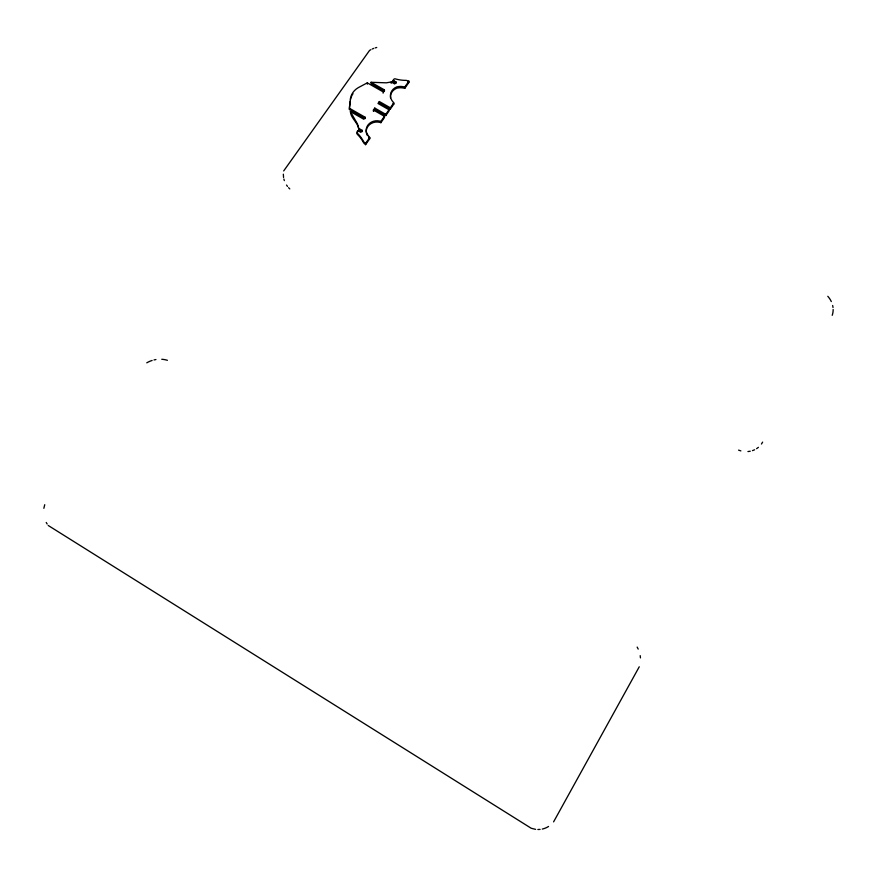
<?xml version="1.0" encoding="UTF-8"?>
<svg xmlns="http://www.w3.org/2000/svg" width="877" height="877" viewBox="0 0 877 877"><rect width="100%" height="100%" fill="white"/><g stroke="black" fill="none" stroke-linecap="round" stroke-linejoin="round"><path stroke-width="1.32" d="M379.346 101.535L379.368 102.828L390.353 109.077L390.353 107.794L379.346 101.535L377.987 103.486L388.993 109.757L388.982 111.039L385.803 115.621L374.808 109.351L374.775 108.068L385.792 114.35L385.803 115.621M391.197 83.304L391.208 81.978L386.329 82.822L371.07 82.295L371.103 83.622L384.444 91.197L384.444 89.882L371.07 82.295M392.962 80.267L396.064 82.032L396.053 83.359L392.951 81.594L393.762 79.379A1.359 1.206 4.2 0 1 395.231 78.853A34.576 30.596 4.8 0 0 406.391 80.388L408.868 81.188L408.835 82.515L404.801 88.314L402.905 87.963A13.637 12.212 4.4 0 0 396.711 88.237A10.776 9.647 4.5 0 0 390.506 97.983M390.353 109.077L393.861 104.034L393.258 102.16A10.798 9.658 4.5 0 1 396.733 86.911A13.659 12.234 4.4 0 1 402.938 86.648L404.834 86.998L408.868 81.188M404.801 88.314L404.834 86.998M349.342 107.63L350.274 101.359M43.85 508.32L44.738 504.692M365.227 117.299L365.27 118.57L349.43 109.515L349.353 108.233L365.227 117.299L363.845 119.272L350.394 111.587L357.476 123.942L358.715 128.36L362.256 130.388L360.864 132.372L357.717 130.574L357.158 131.638A1.381 1.239 1.7 0 0 357.257 133.096A35.65 32.306 -0.2 0 1 363.648 141.712L365.556 143.433L365.599 144.661L363.703 142.94A35.584 32.252 -0.2 0 0 357.323 134.334A1.37 1.239 1.7 0 1 357.213 132.887M639.256 666.783L553.595 821.87M761.455 444.036L762.628 442.118M365.556 143.433L369.721 137.448L368.537 136.023A13.78 12.431 3 0 1 366.126 130.75A10.908 9.833 2.9 0 1 380.026 121.158L380.881 121.41L384.422 116.312L373.405 110.031L374.775 108.068M385.792 114.35L388.993 109.757M390.353 107.794L393.872 102.741M365.599 144.661L369.754 138.687L369.721 137.448M366.674 133.852A13.758 12.41 3 0 1 366.169 131.999A10.886 9.822 2.9 0 1 380.048 122.418L380.892 122.67L384.433 117.584L384.422 116.312M383.085 93.137L384.444 89.882M374.808 109.351L373.438 111.313L373.405 110.031M396.064 82.032L394.716 83.962L391.208 81.978M283.677 170.949L369.535 50.46L370.861 49.682M392.951 81.594L393.751 80.706M756.599 448.673L758.419 447.336M372.254 48.991L373.701 48.399M752.477 450.635L754.604 449.78M383.074 91.833L367.288 82.855L358.287 87.645A17.704 15.863 2.6 0 0 350.383 98.805L349.43 109.515M375.192 47.895L376.726 47.49M154.023 359.932L155.942 359.548M747.938 451.556L750.252 451.227M537.853 829.51L540.1 829.412M535.606 829.357L531.21 828.261L48.213 525.476M738.577 450.131L740.868 450.888M407.816 81.934L408.835 82.515M350.394 111.587C350.756 118.428 358.298 122.616 358.77 129.61L362.3 131.627L362.256 130.388M393.247 103.453L393.861 104.034M288.588 187.7L289.794 188.906M368.581 137.261L369.754 138.687M286.516 185.047L287.492 186.417M46.218 522.473L47.15 524.018M637.151 647.083L638.215 649.101M283.874 179.029L284.334 180.607M832.668 305.481L833.018 307.487M283.556 177.439L283.337 174.183M640.21 655.634L640.451 657.903M357.717 130.574L357.783 131.824M358.715 128.36L358.77 129.61M367.288 82.855L367.331 84.181M380.881 121.41L380.892 122.67M146.766 362.826A24.786 23.054 -20.4 0 1 152.127 360.458M161.752 359.274A24.786 23.054 -20.4 0 1 167.408 360.304M548.542 826.463A21.541 20.39 81.4 0 1 542.315 829.05M827.8 296.305A20.445 18.362 31.9 0 1 831.308 301.578M833.15 309.493A20.445 18.362 31.9 0 1 832.218 315.314M367.474 135.628A13.758 12.41 3 0 1 367.035 134.751M350.548 99.539A17.672 15.83 2.6 0 1 351.151 97.325M351.589 96.262A17.672 15.83 2.6 0 1 352.105 95.22M352.697 94.223A17.672 15.83 2.6 0 1 353.025 93.74"/></g></svg>
